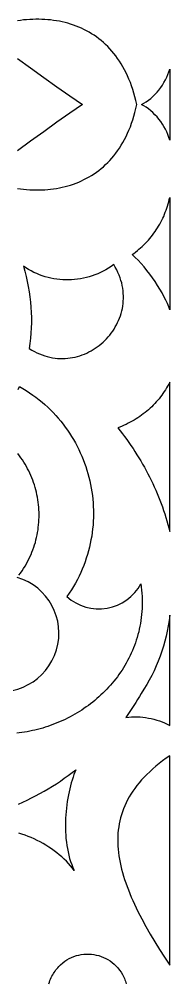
# Model space of a CAD drawing. Extents: x -660 to 660, y -460 to 460.
# Drawn here: x -523.7 to -500, y -138.3 to 13.4 of the extents above; entities that cross this region are included whole.
import ezdxf

# ---------------------------------------------------------------- set-up
doc = ezdxf.new("R2010")
doc.units = 0
doc.layers.add('LAYER_1', color=18, linetype='CONTINUOUS')

msp = doc.modelspace()

# ---------------------------------------------------------------- linework, layer by layer
at = {"layer": 'LAYER_1'}
for points in [[(-524.01, -13.19), (-523.52, -13.26), (-523.04, -13.32), (-522.56, -13.36), (-522.08, -13.4), (-521.6, -13.42), (-521.12, -13.43), (-520.65, -13.43), (-520.18, -13.42), (-519.71, -13.4), (-519.24, -13.37), (-518.78, -13.32), (-518.32, -13.26), (-517.86, -13.2), (-517.4, -13.11), (-516.95, -13.02), (-516.51, -12.92), (-516.07, -12.8), (-515.63, -12.67), (-515.2, -12.52), (-514.77, -12.37), (-514.35, -12.2), (-513.93, -12.02), (-513.52, -11.82), (-513.12, -11.61), (-512.72, -11.39), (-512.33, -11.16), (-511.94, -10.91), (-511.56, -10.65), (-511.19, -10.37), (-510.83, -10.08), (-510.47, -9.78), (-510.12, -9.46), (-509.78, -9.13), (-509.45, -8.78), (-509.13, -8.42), (-508.82, -8.05), (-508.51, -7.66), (-508.22, -7.26), (-507.93, -6.84), (-507.65, -6.4), (-507.39, -5.96), (-507.13, -5.49), (-506.89, -5.01), (-506.65, -4.52), (-506.43, -4.01), (-506.21, -3.48), (-506.01, -2.94), (-505.82, -2.39), (-505.65, -1.81), (-505.48, -1.23), (-505.33, -0.62), (-505.19, 0), (-505.33, 0.62), (-505.48, 1.23), (-505.65, 1.81), (-505.82, 2.39), (-506.01, 2.94), (-506.21, 3.48), (-506.43, 4.01), (-506.65, 4.52), (-506.89, 5.01), (-507.13, 5.49), (-507.39, 5.96), (-507.65, 6.4), (-507.93, 6.84), (-508.22, 7.26), (-508.51, 7.66), (-508.82, 8.05), (-509.13, 8.42), (-509.45, 8.78), (-509.78, 9.13), (-510.12, 9.46), (-510.47, 9.78), (-510.83, 10.08), (-511.19, 10.37), (-511.56, 10.65), (-511.94, 10.91), (-512.33, 11.16), (-512.72, 11.39), (-513.12, 11.61), (-513.52, 11.82), (-513.93, 12.02), (-514.35, 12.2), (-514.77, 12.37), (-515.2, 12.52), (-515.63, 12.67), (-516.07, 12.8), (-516.51, 12.92), (-516.95, 13.02), (-517.4, 13.11), (-517.86, 13.2), (-518.32, 13.26), (-518.78, 13.32), (-519.24, 13.37), (-519.71, 13.4), (-520.18, 13.42), (-520.65, 13.43), (-521.12, 13.43), (-521.6, 13.42), (-522.08, 13.4), (-522.56, 13.36), (-523.04, 13.32), (-523.52, 13.26), (-524.01, 13.19)], [(-524.02, 7.28), (-521.95, 5.77), (-519.86, 4.27), (-517.78, 2.79), (-515.74, 1.36), (-513.77, 0), (-515.74, -1.36), (-517.78, -2.79), (-519.86, -4.27), (-521.95, -5.77), (-524.02, -7.28)], [(-523.77, -74.1), (-523.52, -73.76), (-523.28, -73.41), (-523.04, -73.05), (-522.82, -72.69), (-522.61, -72.33), (-522.41, -71.97), (-522.22, -71.6), (-522.04, -71.22), (-521.87, -70.85), (-521.72, -70.47), (-521.57, -70.09), (-521.43, -69.7), (-521.31, -69.32), (-521.19, -68.93), (-521.09, -68.54), (-520.99, -68.15), (-520.91, -67.76), (-520.83, -67.36), (-520.77, -66.97), (-520.72, -66.57), (-520.67, -66.17), (-520.64, -65.77), (-520.62, -65.38), (-520.6, -64.98), (-520.6, -64.58), (-520.61, -64.18), (-520.63, -63.79), (-520.65, -63.39), (-520.69, -63), (-520.74, -62.6), (-520.8, -62.21), (-520.86, -61.82), (-520.94, -61.43), (-521.03, -61.04), (-521.12, -60.66), (-521.23, -60.27), (-521.34, -59.89), (-521.47, -59.52), (-521.6, -59.14), (-521.75, -58.77), (-521.9, -58.41), (-522.07, -58.04), (-522.24, -57.68), (-522.42, -57.33), (-522.61, -56.97), (-522.81, -56.63), (-523.02, -56.28), (-523.24, -55.95), (-523.47, -55.61), (-523.71, -55.29), (-523.96, -54.96)], [(-523.87, -110.14), (-523.18, -109.83), (-522.49, -109.51), (-521.81, -109.18), (-521.14, -108.84), (-520.47, -108.48), (-519.81, -108.11), (-519.16, -107.73), (-518.51, -107.34), (-517.87, -106.93), (-517.24, -106.51), (-516.62, -106.08), (-516, -105.64), (-515.4, -105.19), (-514.8, -104.73), (-514.95, -105.11), (-515.1, -105.51), (-515.25, -105.93), (-515.39, -106.36), (-515.52, -106.81), (-515.64, -107.27), (-515.76, -107.74), (-515.87, -108.22), (-515.97, -108.71), (-516.07, -109.21), (-516.15, -109.72), (-516.23, -110.24), (-516.29, -110.76), (-516.35, -111.29), (-516.39, -111.82), (-516.42, -112.36), (-516.44, -112.89), (-516.45, -113.43), (-516.45, -113.97), (-516.43, -114.51), (-516.4, -115.05), (-516.36, -115.58), (-516.3, -116.12), (-516.23, -116.64), (-516.14, -117.16), (-516.04, -117.68), (-515.92, -118.19), (-515.78, -118.69), (-515.63, -119.18), (-515.46, -119.66), (-515.28, -120.12), (-515.07, -120.58), (-515.35, -120.22), (-515.65, -119.85), (-515.96, -119.5), (-516.3, -119.15), (-516.65, -118.8), (-517.02, -118.47), (-517.41, -118.14), (-517.81, -117.82), (-518.22, -117.5), (-518.64, -117.2), (-519.07, -116.91), (-519.52, -116.63), (-519.97, -116.36), (-520.43, -116.11), (-520.9, -115.87), (-521.37, -115.64), (-521.85, -115.43), (-522.33, -115.23), (-522.82, -115.05), (-523.3, -114.89), (-523.79, -114.74)], [(-519.06, -138.43), (-518.97, -138.18), (-518.88, -137.94), (-518.78, -137.7), (-518.68, -137.47), (-518.57, -137.25), (-518.45, -137.04), (-518.33, -136.83), (-518.2, -136.64), (-518.07, -136.44), (-517.94, -136.26), (-517.8, -136.08), (-517.65, -135.91), (-517.51, -135.74), (-517.2, -135.43), (-516.88, -135.15), (-516.54, -134.89), (-516.2, -134.66), (-515.84, -134.46), (-515.47, -134.28), (-515.1, -134.13), (-514.72, -134.01), (-514.33, -133.91), (-513.94, -133.83), (-513.55, -133.78), (-513.15, -133.76), (-512.76, -133.76), (-512.36, -133.79), (-511.97, -133.84), (-511.58, -133.91), (-511.2, -134.01), (-510.82, -134.13), (-510.45, -134.28), (-510.09, -134.45), (-509.74, -134.64), (-509.4, -134.85), (-509.08, -135.09), (-508.76, -135.35), (-508.47, -135.64), (-508.19, -135.94), (-507.92, -136.27), (-507.68, -136.62), (-507.46, -136.99), (-507.26, -137.38), (-507.16, -137.59), (-507.08, -137.8), (-507, -138.01), (-506.92, -138.23), (-506.86, -138.46)]]:
    msp.add_lwpolyline(points, dxfattribs=at)
for points in [[(-504.48, 0), (-504.1, 0.2), (-503.73, 0.43), (-503.36, 0.68), (-503, 0.96), (-502.66, 1.26), (-502.33, 1.59), (-502.01, 1.93), (-501.71, 2.29), (-501.43, 2.67), (-501.16, 3.06), (-500.91, 3.46), (-500.68, 3.88), (-500.48, 4.3), (-500.29, 4.73), (-500.14, 5.16), (-500, 5.59), (-500, 0), (-500, -5.59), (-500.14, -5.16), (-500.29, -4.73), (-500.48, -4.3), (-500.68, -3.88), (-500.91, -3.46), (-501.16, -3.06), (-501.43, -2.67), (-501.71, -2.29), (-502.01, -1.93), (-502.33, -1.59), (-502.66, -1.26), (-503, -0.96), (-503.36, -0.68), (-503.73, -0.43), (-504.1, -0.2), (-504.29, -0.1)], [(-500, -32.31), (-500.17, -31.84), (-500.38, -31.33), (-500.63, -30.79), (-500.91, -30.23), (-501.22, -29.65), (-501.56, -29.06), (-501.93, -28.47), (-502.32, -27.87), (-502.73, -27.27), (-503.16, -26.68), (-503.6, -26.11), (-504.06, -25.55), (-504.52, -25.02), (-504.99, -24.52), (-505.47, -24.06), (-505.71, -23.84), (-505.95, -23.63), (-505.66, -23.43), (-505.39, -23.22), (-505.11, -23), (-504.85, -22.78), (-504.59, -22.56), (-504.33, -22.32), (-504.08, -22.08), (-503.84, -21.84), (-503.6, -21.59), (-503.37, -21.34), (-503.15, -21.07), (-502.93, -20.81), (-502.72, -20.54), (-502.51, -20.27), (-502.31, -19.99), (-502.12, -19.7), (-501.93, -19.41), (-501.75, -19.12), (-501.58, -18.82), (-501.42, -18.52), (-501.26, -18.22), (-501.11, -17.91), (-500.96, -17.6), (-500.83, -17.28), (-500.7, -16.96), (-500.57, -16.64), (-500.46, -16.31), (-500.35, -15.98), (-500.25, -15.65), (-500.16, -15.31), (-500.08, -14.97), (-500, -14.63)], [(-522.15, -38.41), (-521.74, -38.65), (-521.34, -38.88), (-520.94, -39.08), (-520.53, -39.26), (-520.12, -39.42), (-519.72, -39.56), (-519.31, -39.68), (-518.9, -39.78), (-518.49, -39.86), (-518.09, -39.92), (-517.68, -39.96), (-517.28, -39.98), (-516.88, -39.99), (-516.48, -39.97), (-516.09, -39.94), (-515.7, -39.89), (-515.31, -39.83), (-514.93, -39.75), (-514.55, -39.66), (-514.18, -39.54), (-513.81, -39.42), (-513.45, -39.28), (-513.09, -39.12), (-512.74, -38.95), (-512.4, -38.77), (-512.07, -38.58), (-511.74, -38.37), (-511.42, -38.15), (-511.11, -37.91), (-510.81, -37.67), (-510.52, -37.42), (-510.24, -37.15), (-509.97, -36.87), (-509.71, -36.59), (-509.46, -36.29), (-509.22, -35.98), (-508.99, -35.67), (-508.78, -35.35), (-508.58, -35.02), (-508.39, -34.68), (-508.22, -34.33), (-508.06, -33.98), (-507.91, -33.62), (-507.78, -33.25), (-507.66, -32.88), (-507.56, -32.5), (-507.47, -32.12), (-507.4, -31.73), (-507.35, -31.34), (-507.32, -30.94), (-507.3, -30.54), (-507.3, -30.14), (-507.32, -29.74), (-507.35, -29.33), (-507.41, -28.92), (-507.48, -28.51), (-507.58, -28.09), (-507.69, -27.68), (-507.83, -27.27), (-507.99, -26.85), (-508.16, -26.44), (-508.36, -26.03), (-508.59, -25.61), (-508.83, -25.2), (-509.23, -25.49), (-509.64, -25.75), (-510.06, -26), (-510.48, -26.23), (-510.92, -26.44), (-511.35, -26.64), (-511.8, -26.82), (-512.24, -26.98), (-512.69, -27.12), (-513.15, -27.24), (-513.61, -27.35), (-514.07, -27.43), (-514.54, -27.5), (-515, -27.55), (-515.47, -27.59), (-515.94, -27.61), (-516.4, -27.6), (-516.87, -27.58), (-517.34, -27.55), (-517.8, -27.49), (-518.27, -27.42), (-518.73, -27.33), (-519.18, -27.22), (-519.64, -27.1), (-520.09, -26.95), (-520.53, -26.79), (-520.97, -26.61), (-521.41, -26.42), (-521.83, -26.2), (-522.25, -25.97), (-522.67, -25.72), (-523.07, -25.46), (-522.84, -26.25), (-522.64, -27.06), (-522.46, -27.86), (-522.3, -28.67), (-522.16, -29.48), (-522.05, -30.29), (-521.95, -31.11), (-521.89, -31.92), (-521.84, -32.73), (-521.82, -33.55), (-521.82, -34.36), (-521.84, -35.17), (-521.88, -35.99), (-521.95, -36.8), (-522.04, -37.6)], [(-500, -67.21), (-500, -43.71), (-500.16, -44.02), (-500.33, -44.32), (-500.5, -44.62), (-500.68, -44.91), (-500.87, -45.2), (-501.07, -45.49), (-501.27, -45.77), (-501.48, -46.04), (-501.69, -46.31), (-501.91, -46.57), (-502.14, -46.83), (-502.37, -47.08), (-502.61, -47.33), (-502.85, -47.57), (-503.11, -47.81), (-503.36, -48.04), (-503.62, -48.27), (-503.89, -48.49), (-504.17, -48.7), (-504.44, -48.91), (-504.73, -49.11), (-505.02, -49.31), (-505.31, -49.5), (-505.61, -49.68), (-505.92, -49.86), (-506.23, -50.03), (-506.54, -50.19), (-506.86, -50.35), (-507.19, -50.5), (-507.51, -50.65), (-507.85, -50.78), (-508.19, -50.91), (-507.47, -51.82), (-507.12, -52.28), (-506.78, -52.75), (-506.44, -53.22), (-506.12, -53.69), (-505.79, -54.17), (-505.48, -54.65), (-505.17, -55.13), (-504.86, -55.62), (-504.57, -56.11), (-504.28, -56.61), (-503.99, -57.11), (-503.72, -57.61), (-503.45, -58.12), (-503.19, -58.63), (-502.93, -59.14), (-502.68, -59.66), (-502.44, -60.18), (-502.21, -60.7), (-501.98, -61.23), (-501.77, -61.76), (-501.55, -62.29), (-501.35, -62.83), (-501.16, -63.36), (-500.97, -63.91), (-500.79, -64.45), (-500.61, -65), (-500.45, -65.55), (-500.29, -66.1), (-500.14, -66.65)], [(-506.91, -96.49), (-506.47, -96.44), (-506.02, -96.41), (-505.57, -96.4), (-505.13, -96.4), (-504.68, -96.42), (-504.24, -96.46), (-503.8, -96.52), (-503.36, -96.59), (-502.92, -96.68), (-502.49, -96.78), (-502.06, -96.91), (-501.64, -97.04), (-501.22, -97.2), (-500.81, -97.37), (-500.4, -97.55), (-500, -97.76), (-500, -80.42), (-500.11, -81.25), (-500.24, -82.07), (-500.39, -82.89), (-500.57, -83.7), (-500.78, -84.5), (-501, -85.3), (-501.25, -86.08), (-501.53, -86.86), (-501.82, -87.63), (-502.14, -88.4), (-502.48, -89.15), (-502.85, -89.89), (-503.23, -90.62), (-503.64, -91.33), (-504.07, -92.04), (-504.52, -92.74), (-504.79, -93.22), (-505.08, -93.7), (-505.37, -94.17), (-505.66, -94.64), (-505.97, -95.11), (-506.28, -95.57), (-506.59, -96.03)], [(-500, -135.52), (-500, -102.52), (-500.59, -102.93), (-501.15, -103.35), (-501.69, -103.76), (-502.2, -104.19), (-502.69, -104.61), (-503.16, -105.04), (-503.61, -105.47), (-504.03, -105.9), (-504.43, -106.34), (-504.81, -106.78), (-505.17, -107.22), (-505.5, -107.67), (-505.82, -108.12), (-506.11, -108.57), (-506.38, -109.02), (-506.64, -109.48), (-506.87, -109.94), (-507.08, -110.41), (-507.28, -110.88), (-507.45, -111.35), (-507.61, -111.82), (-507.75, -112.3), (-507.86, -112.78), (-507.96, -113.26), (-508.05, -113.75), (-508.11, -114.24), (-508.16, -114.74), (-508.19, -115.24), (-508.2, -115.74), (-508.19, -116.24), (-508.17, -116.75), (-508.14, -117.26), (-508.09, -117.77), (-508.02, -118.29), (-507.93, -118.81), (-507.84, -119.34), (-507.72, -119.87), (-507.59, -120.4), (-507.45, -120.94), (-507.29, -121.48), (-507.12, -122.02), (-506.94, -122.56), (-506.74, -123.11), (-506.53, -123.67), (-506.31, -124.23), (-506.08, -124.79), (-505.83, -125.35), (-505.57, -125.92), (-505.3, -126.49), (-505.01, -127.07), (-504.72, -127.65), (-504.42, -128.23), (-503.77, -129.41), (-503.09, -130.6), (-502.37, -131.81), (-501.62, -133.03), (-500.82, -134.27)]]:
    msp.add_lwpolyline(points, close=True, dxfattribs=at)
for points in [[(-523.89, -44.87), (-523.7, -44.39), (-523.16, -44.71), (-522.62, -45.04), (-522.1, -45.38), (-521.59, -45.73), (-521.1, -46.09), (-520.61, -46.47), (-520.14, -46.86), (-519.68, -47.25), (-519.24, -47.66), (-518.8, -48.08), (-518.38, -48.51), (-517.97, -48.94), (-517.58, -49.39), (-517.19, -49.84), (-516.82, -50.31), (-516.47, -50.78), (-516.12, -51.26), (-515.79, -51.75), (-515.48, -52.25), (-515.17, -52.75), (-514.88, -53.26), (-514.61, -53.78), (-514.34, -54.3), (-514.1, -54.83), (-513.86, -55.36), (-513.64, -55.9), (-513.43, -56.45), (-513.24, -57), (-513.06, -57.55), (-512.89, -58.11), (-512.74, -58.68), (-512.6, -59.24), (-512.48, -59.81), (-512.37, -60.38), (-512.28, -60.96), (-512.2, -61.54), (-512.14, -62.12), (-512.09, -62.7), (-512.05, -63.28), (-512.03, -63.87), (-512.03, -64.45), (-512.04, -65.04), (-512.06, -65.62), (-512.1, -66.21), (-512.16, -66.8), (-512.23, -67.38), (-512.31, -67.97), (-512.42, -68.55), (-512.53, -69.13), (-512.66, -69.71), (-512.81, -70.29), (-512.98, -70.86), (-513.16, -71.44), (-513.35, -72.01), (-513.56, -72.57), (-513.79, -73.14), (-514.03, -73.7), (-514.29, -74.25), (-514.57, -74.8), (-514.86, -75.35), (-515.17, -75.89), (-515.5, -76.42), (-515.84, -76.95), (-516.2, -77.48, 0.486239), (-504.55, -75.45), (-504.49, -75.96), (-504.44, -76.46), (-504.4, -76.95), (-504.37, -77.44), (-504.35, -77.93), (-504.35, -78.42), (-504.36, -78.9), (-504.37, -79.37), (-504.4, -79.84), (-504.44, -80.31), (-504.49, -80.77), (-504.55, -81.23), (-504.63, -81.69), (-504.71, -82.13), (-504.8, -82.58), (-504.9, -83.02), (-505.01, -83.46), (-505.13, -83.89), (-505.27, -84.31), (-505.41, -84.73), (-505.56, -85.15), (-505.71, -85.56), (-505.88, -85.97), (-506.06, -86.37), (-506.24, -86.77), (-506.44, -87.16), (-506.64, -87.54), (-506.85, -87.93), (-507.06, -88.3), (-507.29, -88.67), (-507.52, -89.04), (-507.76, -89.39), (-508.01, -89.75), (-508.26, -90.1), (-508.52, -90.44), (-508.79, -90.77), (-509.07, -91.1), (-509.35, -91.43), (-509.64, -91.75), (-509.93, -92.06), (-510.23, -92.37), (-510.54, -92.67), (-510.85, -92.96), (-511.17, -93.25), (-511.49, -93.53), (-511.82, -93.81), (-512.15, -94.08), (-512.49, -94.34), (-512.83, -94.6), (-513.18, -94.85), (-513.53, -95.09), (-513.88, -95.33), (-514.24, -95.56), (-514.61, -95.78), (-514.98, -96), (-515.35, -96.21), (-515.72, -96.41), (-516.1, -96.61), (-516.48, -96.8), (-516.87, -96.98), (-517.26, -97.15), (-517.65, -97.32), (-518.04, -97.48), (-518.43, -97.63), (-518.83, -97.78), (-519.23, -97.92), (-519.63, -98.05), (-520.03, -98.17), (-520.44, -98.28), (-520.85, -98.39), (-521.25, -98.49), (-521.66, -98.58), (-522.07, -98.67), (-522.48, -98.74), (-522.89, -98.81), (-523.3, -98.87), (-523.72, -98.92), (-524.13, -98.97)], [(-529.3, -92.06, 1), (-524.04, -74.44)], [(-530.09, -130.02, 0.623384), (-519.4, -144.53)]]:
    msp.add_lwpolyline(points, format="xyb", dxfattribs=at)

doc.saveas('drawing.dxf')
